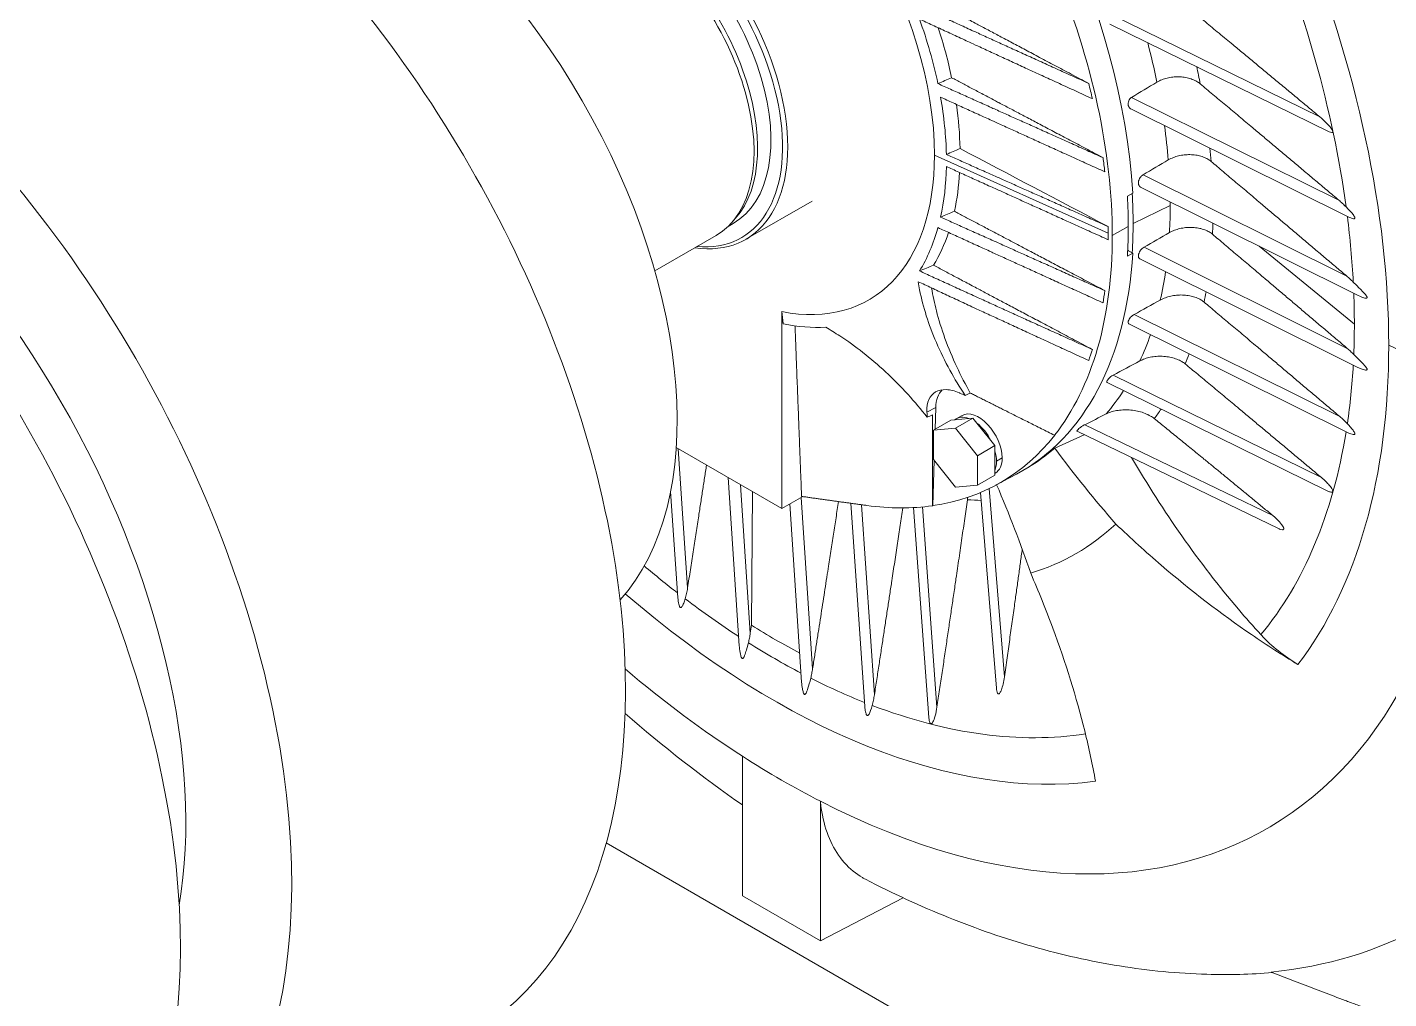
# Model space of a CAD drawing. Header units: millimetres. Extents: x -2122 to 22797, y 3569 to 89276.
# Drawn here: x 7335.1 to 7705.9, y 81688.3 to 81952.8 of the extents above; entities that cross this region are included whole.
import ezdxf

# ---------------------------------------------------------------- set-up
doc = ezdxf.new("R2010")
doc.units = ezdxf.units.MM
doc.header["$LTSCALE"] = 20
doc.layers.add('IA-TRAZ', color=8, linetype='Continuous', lineweight=5)

# ---------------------------------------------------------------- blocks, each defined once
blk = doc.blocks.new('A$C6cb7b9ed')
at = {"color": 0, "linetype": 'Continuous', "lineweight": 0, "extrusion": (2.77556e-16, 0.816497, 0.57735)}
for p, q in [((-782.59, 5961.94), (-839.97, 5990.13)), ((-780.08, 5957.92), (-839.77, 5987.24)), ((-777.45, 5939.3), (-833.89, 5967.28)), ((-774.68, 5934.67), (-834.1, 5964.13)), ((-887.57, 5951.55), (-840.24, 5930.29)), ((-775.25, 5918.59), (-830.75, 5946.22)), ((-835.02, 5940.4), (-833.57, 5941.19)), ((-772.19, 5913.34), (-831.45, 5942.84)), ((-920.89, 5939.05), (-938.92, 5928.64)), ((-833.48, 5932.97), (-823.36, 5937.87)), ((-941.76, 5934.36), (-942.78, 5933.2)), ((-942.37, 5932.97), (-943.79, 5932.15)), ((-839.13, 5929.71), (-834.78, 5932.09)), ((-947.07, 5929.68), (-963.75, 5920.05)), ((-775.14, 5898.94), (-830.5, 5926.5)), ((-799.15, 5926.76), (-773.2, 5905.57)), ((-833.57, 5924.86), (-835.02, 5924.07)), ((-834.95, 5925.39), (-834.71, 5925.52)), ((-834.71, 5925.52), (-833.57, 5924.86)), ((-772.26, 5893.78), (-831.63, 5923.34)), ((-929.15, 5855.32), (-929.15, 5908.94)), ((-777.15, 5880.36), (-833.21, 5908.16)), ((-774.9, 5875.99), (-834.6, 5905.59)), ((-763.84, 5899.79), (-741.96, 5889.57)), ((-780.4, 5860.1), (-840.53, 5889.63)), ((-782.15, 5863.75), (-838.94, 5891.65)), ((-887.23, 5882.83), (-889.62, 5881.59)), ((-887.41, 5876.92), (-887.23, 5882.83)), ((-887.85, 5876.67), (-883.11, 5879.41)), ((-882.01, 5879.5), (-883.11, 5879.41)), ((-878.2, 5879.84), (-882.01, 5879.5)), ((-881.84, 5877.21), (-877.1, 5879.94)), ((-881.62, 5879.77), (-880.07, 5880.66)), ((-877.1, 5879.94), (-878.2, 5879.84)), ((-875.99, 5878.57), (-877.1, 5879.94)), ((-872.19, 5873.84), (-875.99, 5878.57)), ((-795.44, 5853.44), (-846.63, 5878.17)), ((-881.84, 5877.21), (-887.85, 5876.67)), ((-887.85, 5876.67), (-887.85, 5868.66)), ((-875.82, 5869.73), (-881.84, 5877.21)), ((-854.84, 5875.31), (-854.87, 5875.29)), ((-793.86, 5849.9), (-848.72, 5876.4)), ((-957.9, 5871.92), (-929.15, 5855.32)), ((-954.82, 5833.72), (-957.41, 5871.64)), ((-875.82, 5869.73), (-871.09, 5872.46)), ((-871.09, 5872.46), (-872.19, 5873.84)), ((-871.09, 5870.99), (-871.09, 5872.46)), ((-871.09, 5865.92), (-871.09, 5870.99)), ((-888.05, 5856.14), (-887.67, 5868.44)), ((-887.85, 5868.66), (-881.84, 5861.18)), ((-875.82, 5861.72), (-875.82, 5869.73)), ((-870.7, 5868.23), (-869.14, 5869.13)), ((-940.73, 5817.98), (-943.77, 5863.77)), ((-875.82, 5861.72), (-871.09, 5864.45)), ((-871.09, 5864.45), (-871.09, 5865.92)), ((-871.09, 5864.95), (-871.02, 5864.99)), ((-870.91, 5861.67), (-865.19, 5864.73)), ((-957.46, 5831.04), (-959.44, 5859.97)), ((-937.73, 5821.41), (-940.41, 5861.83)), ((-937.18, 5859.96), (-937.39, 5823.59)), ((-881.84, 5861.18), (-875.82, 5861.72)), ((-870.7, 5806.46), (-874.99, 5859.72)), ((-868.54, 5809.5), (-872.67, 5860.78)), ((-923.47, 5858.6), (-929.15, 5855.32)), ((-923.75, 5808.11), (-926.97, 5856.58)), ((-920.76, 5811.73), (-923.86, 5858.37)), ((-906.53, 5801.44), (-910.32, 5856.77)), ((-903.93, 5804.64), (-907.47, 5856.38)), ((-886.89, 5801.31), (-890.85, 5855.79)), ((-888.09, 5856.12), (-888.05, 5856.14)), ((-889.1, 5798.46), (-893.25, 5855.62)), ((-937.73, 5821.41), (-937.39, 5823.59)), ((-939.86, 5787.9), (-939.86, 5749.89)), ((-918.65, 5737.65), (-918.65, 5775.66)), ((-497.42, 5487.47), (-976.95, 5764.32)), ((-939.86, 5749.89), (-918.65, 5737.65)), ((-896.06, 5749.35), (-918.65, 5737.65))]:
    blk.add_line(p, q, dxfattribs=at)
at = {"color": 0, "linetype": 'Continuous', "lineweight": 0, "extrusion": (2.36652e-16, 2.0073e-16, -1)}
blk.add_ellipse((-937.42, 5992.99), major_axis=(-73.6, 127.49), ratio=0.57735, start_param=-0.018517, end_param=2.288212, dxfattribs=at)
at = {"color": 0, "linetype": 'Continuous', "lineweight": 0}
for centre, major_axis, ratio, start_param, end_param in [((-1116.69, 5889.48), (102.5, -177.54), 0.57735, 0, 3.141593), ((-1045.98, 5930.31), (62.46, -108.18), 0.57735, 0.182797, 2.958796), ((-1207.61, 5836.99), (102.5, -177.54), 0.57735, -0.148371, 3.289964), ((-1237.91, 5819.5), (102.5, -177.54), 0.57735, 0, 3.141593), ((-967.12, 5975.84), (26.99, -46.74), 0.57735, -0.38618, 2.356194), ((-966.41, 5976.25), (27.49, -47.61), 0.57735, -0.428706, 2.356194), ((-967.12, 5975.84), (24.75, -42.87), 0.57735, 0, 2.356194), ((-970.75, 5973.74), (24.75, -42.87), 0.57735, 0.190621, 2.354908), ((-972.07, 5972.98), (25, -43.3), 0.57735, 0, 2.302591), ((-1207.61, 5836.99), (-82.12, 142.23), 0.57735, -2.533293, -0.608299), ((-938.83, 5992.17), (-73.58, 127.44), 0.57735, -2.356194, -2.288188), ((-938.83, 5992.17), (-73.58, 127.44), 0.57735, -2.424201, -2.356194), ((-834.71, 5927.97), (1.5, -2.6), 0.57735, -0.888381, -0.785398), ((-4040.07, 8747.11), (5782.55, 132.87), 0.592266, -1.008711, -1.007917), ((-875.54, 5872.83), (-4.53, 7.84), 0.57735, -2.356194, 0), ((721.67, 6873.45), (-1225.34, -1791.94), 0.586302, -0.649937, -0.649103), ((-1377.97, 850.15), (-3427.4, -5012.22), 0.586302, -2.388286, -2.387973), ((-877.1, 5871.93), (-4.53, 7.84), 0.57735, -0.612225, 0.088627), ((-877.1, 5871.93), (-4.52, 7.84), 0.57735, -1.659423, -0.958571), ((-877.1, 5871.93), (-4.53, 7.84), 0.57735, -2.356194, -2.005768), ((-936.01, 5993.8), (73.59, -127.46), 0.57735, 0.002594, 0.109648), ((-877.1, 5871.93), (-4.53, 7.84), 0.57735, -2.706621, -2.356194), ((-875.54, 5872.83), (4.52, -7.84), 0.57735, 0, 0.785398), ((-930.35, 5997.07), (108.84, -188.51), 0.57735, -0.831144, -0.745923)]:
    blk.add_ellipse(centre, major_axis=major_axis, ratio=ratio, start_param=start_param, end_param=end_param, dxfattribs=at)
at = {"color": 0, "linetype": 'Continuous', "lineweight": 0, "extrusion": (7.75554e-17, 3.6527e-16, -1)}
for centre, major_axis, start_param, end_param in [((-948.38, 5986.66), (-43, 74.48), -0.785398, 2.356194), ((-944.85, 5988.7), (45.44, -78.71), -1.219252, -1.054142)]:
    blk.add_ellipse(centre, major_axis=major_axis, ratio=0.57735, start_param=start_param, end_param=end_param, dxfattribs=at)
at = {"color": 0, "linetype": 'Continuous', "lineweight": 0, "extrusion": (2.16333e-16, 1.249e-16, -1)}
blk.add_ellipse((-931.02, 5996.68), major_axis=(111.59, -193.28), ratio=0.57735, start_param=-1.355473, end_param=-0.953992, dxfattribs=at)
at = {"color": 0, "linetype": 'Continuous', "lineweight": 0, "extrusion": (1.12748e-16, 1.93293e-16, -1)}
for centre, major_axis, start_param, end_param in [((-931.34, 5996.5), (118.44, -205.14), -1.335926, -0.785398), ((-948.02, 5986.87), (45.05, -78.02), -1.270221, -1.055208), ((-943.04, 5989.74), (73.5, -127.31), -0.227906, 0.227906), ((-931.02, 5996.68), (111.59, -193.28), -0.616674, -0.209413)]:
    blk.add_ellipse(centre, major_axis=major_axis, ratio=0.57735, start_param=start_param, end_param=end_param, dxfattribs=at)
at = {"color": 0, "linetype": 'Continuous', "lineweight": 0, "extrusion": (-5.92297e-17, 1.581e-16, -1)}
for centre, major_axis, start_param, end_param in [((-943.08, 5989.72), (73.5, -127.31), -1.342875, -0.785398), ((-931.34, 5996.5), (118.44, -205.14), 0.234871, 1.029219)]:
    blk.add_ellipse(centre, major_axis=major_axis, ratio=0.57735, start_param=start_param, end_param=end_param, dxfattribs=at)
at = {"color": 0, "linetype": 'Continuous', "lineweight": 0, "extrusion": (1.81141e-16, 2.96878e-16, -1)}
for centre, major_axis, start_param, end_param in [((-928.12, 5998.36), (74.08, -128.3), -1.129266, -1.048575), ((-943.12, 5989.69), (72.75, -126.01), -0.800482, -0.785398)]:
    blk.add_ellipse(centre, major_axis=major_axis, ratio=0.57735, start_param=start_param, end_param=end_param, dxfattribs=at)
at = {"color": 0, "linetype": 'Continuous', "lineweight": 0, "extrusion": (2.5697e-16, 2.76559e-16, -1)}
for centre, major_axis, start_param, end_param in [((-923.04, 6001.29), (78.74, -136.38), -1.069673, -1.036362), ((-931.02, 5996.68), (-111.59, 193.28), -2.401229, -2.310375)]:
    blk.add_ellipse(centre, major_axis=major_axis, ratio=0.57735, start_param=start_param, end_param=end_param, dxfattribs=at)
at = {"color": 0, "linetype": 'Continuous', "lineweight": 0, "extrusion": (3.31999e-17, 2.75563e-16, -1)}
for centre, major_axis, start_param, end_param in [((-943.12, 5989.69), (72.75, -126.01), -1.108478, -1.076828), ((-937.42, 5992.99), (73.5, -127.31), -0.852169, -0.785398), ((-937.42, 5992.99), (73.6, -127.49), -0.717415, 0.018517)]:
    blk.add_ellipse(centre, major_axis=major_axis, ratio=0.57735, start_param=start_param, end_param=end_param, dxfattribs=at)
at = {"color": 0, "linetype": 'Continuous', "lineweight": 0, "extrusion": (1.33067e-16, 2.69122e-16, -1)}
for start_param, end_param in [(-1.009111, -0.807749), (-0.763048, -0.561685)]:
    blk.add_ellipse((-948.02, 5986.87), major_axis=(45.05, -78.02), ratio=0.57735, start_param=start_param, end_param=end_param, dxfattribs=at)
at = {"color": 0, "linetype": 'Continuous', "lineweight": 0, "extrusion": (3.36518e-16, 1.94289e-16, -1)}
blk.add_ellipse((-944.85, 5988.7), major_axis=(45.44, -78.71), ratio=0.57735, start_param=-0.96395, end_param=-0.808848, dxfattribs=at)
at = {"color": 0, "linetype": 'Continuous', "lineweight": 0, "extrusion": (3.29081e-16, 3.18193e-16, -1)}
blk.add_ellipse((-928.12, 5998.36), major_axis=(74.08, -128.3), ratio=0.57735, start_param=-0.958246, end_param=-0.88529, dxfattribs=at)
at = {"color": 0, "linetype": 'Continuous', "lineweight": 0, "extrusion": (5.72369e-17, 2.89441e-16, -1)}
blk.add_ellipse((-923.04, 6001.29), major_axis=(78.74, -136.38), ratio=0.57735, start_param=-0.90973, end_param=-0.882985, dxfattribs=at)
at = {"color": 0, "linetype": 'Continuous', "lineweight": 0, "extrusion": (3.01326e-16, 3.66267e-16, -1)}
blk.add_ellipse((-948.38, 5986.66), major_axis=(43, -74.48), ratio=0.57735, start_param=-0.785398, end_param=0.463594, dxfattribs=at)
at = {"color": 0, "linetype": 'Continuous', "lineweight": 0, "extrusion": (1.92296e-16, 1.11022e-16, -1)}
blk.add_ellipse((-943.12, 5989.69), major_axis=(72.75, -126.01), ratio=0.57735, start_param=-0.95246, end_param=-0.921941, dxfattribs=at)
at = {"color": 0, "linetype": 'Continuous', "lineweight": 0, "extrusion": (2.12615e-16, 1.86852e-16, -1)}
blk.add_ellipse((-944.85, 5988.7), major_axis=(45.44, -78.71), ratio=0.57735, start_param=-0.719881, end_param=-0.564992, dxfattribs=at)
at = {"color": 0, "linetype": 'Continuous', "lineweight": 0, "extrusion": (1.60822e-16, 2.21048e-16, -1)}
for centre, major_axis, end_param in [((-928.12, 5998.36), (74.08, -128.3), -0.723067), ((-943.08, 5989.72), (73.5, -127.31), -0.227921)]:
    blk.add_ellipse(centre, major_axis=major_axis, ratio=0.57735, start_param=-0.785398, end_param=end_param, dxfattribs=at)
at = {"color": 0, "linetype": 'Continuous', "lineweight": 0, "extrusion": (8.49925e-17, 2.41367e-16, -1)}
for centre, major_axis, start_param, end_param in [((-928.12, 5998.36), (74.08, -128.3), -0.793198, -0.785398), ((-931.02, 5996.68), (111.59, -193.28), -0.940852, -0.8472)]:
    blk.add_ellipse(centre, major_axis=major_axis, ratio=0.57735, start_param=start_param, end_param=end_param, dxfattribs=at)
at = {"color": 0, "linetype": 'Continuous', "lineweight": 0, "extrusion": (1.57104e-16, 2.83e-16, -1)}
for centre, major_axis, start_param, end_param in [((-948.02, 5986.87), (45.05, -78.02), -0.515588, -0.300576), ((-937.42, 5992.99), (73.5, -127.31), -0.785398, -0.717318), ((-943.08, 5989.72), (73.5, -127.31), 0.227921, 0.420296)]:
    blk.add_ellipse(centre, major_axis=major_axis, ratio=0.57735, start_param=start_param, end_param=end_param, dxfattribs=at)
at = {"color": 0, "linetype": 'Continuous', "lineweight": 0, "extrusion": (4.80741e-17, 2.77556e-17, -1)}
blk.add_ellipse((-944.85, 5988.7), major_axis=(45.44, -78.71), ratio=0.57735, start_param=-0.471366, end_param=-0.306616, dxfattribs=at)
at = {"color": 0, "linetype": 'Continuous', "lineweight": 0, "extrusion": (7.38369e-17, 4.27222e-16, -1)}
blk.add_ellipse((-943.12, 5989.69), major_axis=(72.75, -126.01), ratio=0.57735, start_param=-0.785398, end_param=-0.770314, dxfattribs=at)
at = {"color": 0, "linetype": 'Continuous', "lineweight": 0, "extrusion": (-1.07304e-16, 1.30344e-16, -1)}
for centre, major_axis, start_param, end_param in [((-923.04, 6001.29), (78.74, -136.38), -0.754273, -0.730376), ((-943.12, 5989.69), (72.75, -126.01), -0.648855, -0.618336)]:
    blk.add_ellipse(centre, major_axis=major_axis, ratio=0.57735, start_param=start_param, end_param=end_param, dxfattribs=at)
at = {"color": 0, "linetype": 'Continuous', "lineweight": 0, "extrusion": (4.0637e-17, 1.51659e-16, -1)}
for centre, major_axis, start_param, end_param in [((-928.12, 5998.36), (74.08, -128.3), -0.629743, -0.557532), ((-931.02, 5996.68), (-111.59, 193.28), -2.187287, -2.128602)]:
    blk.add_ellipse(centre, major_axis=major_axis, ratio=0.57735, start_param=start_param, end_param=end_param, dxfattribs=at)
at = {"color": 0, "linetype": 'Continuous', "lineweight": 0, "extrusion": (2.32933e-16, 2.62682e-16, -1)}
blk.add_ellipse((-923.04, 6001.29), major_axis=(78.74, -136.38), ratio=0.57735, start_param=-0.599656, end_param=-0.574908, dxfattribs=at)
at = {"color": 0, "linetype": 'Continuous', "lineweight": 0, "extrusion": (6.09555e-17, 2.27489e-16, -1)}
for major_axis, start_param, end_param in [((111.59, -193.28), -0.830764, -0.785398), ((-111.59, 193.28), -2.511495, -2.417996)]:
    blk.add_ellipse((-931.02, 5996.68), major_axis=major_axis, ratio=0.57735, start_param=start_param, end_param=end_param, dxfattribs=at)
at = {"color": 0, "linetype": 'Continuous', "lineweight": 0, "extrusion": (6.4674e-17, 1.65537e-16, -1)}
for centre, major_axis, start_param, end_param in [((-948.02, 5986.87), (45.05, -78.02), 0.28019, 0.478692), ((-929.25, 5997.7), (132.44, -229.39), -0.785398, 0.728737)]:
    blk.add_ellipse(centre, major_axis=major_axis, ratio=0.57735, start_param=start_param, end_param=end_param, dxfattribs=at)
at = {"color": 0, "linetype": 'Continuous', "lineweight": 0, "extrusion": (8.87111e-17, 1.79415e-16, -1)}
blk.add_ellipse((-931.02, 5996.68), major_axis=(111.59, -193.28), ratio=0.57735, start_param=-0.785398, end_param=-0.739578, dxfattribs=at)
at = {"color": 0, "linetype": 'Continuous', "lineweight": 0, "extrusion": (2.05178e-16, 3.10756e-16, -1)}
for centre, major_axis, start_param, end_param in [((-928.12, 5998.36), (74.08, -128.3), -0.463274, -0.38523), ((-928.12, 5998.36), (74.08, -128.3), -0.287545, -0.199688), ((-923.04, 6001.29), (78.74, -136.38), 0.33756, 0.374801)]:
    blk.add_ellipse(centre, major_axis=major_axis, ratio=0.57735, start_param=start_param, end_param=end_param, dxfattribs=at)
at = {"color": 0, "linetype": 'Continuous', "lineweight": 0, "extrusion": (3.25363e-16, 3.80145e-16, -1)}
blk.add_ellipse((-943.12, 5989.69), major_axis=(72.75, -126.01), ratio=0.57735, start_param=-0.493968, end_param=-0.462318, dxfattribs=at)
at = {"color": 0, "linetype": 'Continuous', "lineweight": 0, "extrusion": (1.05311e-16, 3.17196e-16, -1)}
blk.add_ellipse((-923.04, 6001.29), major_axis=(78.74, -136.38), ratio=0.57735, start_param=-0.4419, end_param=-0.41394, dxfattribs=at)
at = {"color": 0, "linetype": 'Continuous', "lineweight": 0, "extrusion": (8.1274e-17, 3.03319e-16, -1)}
blk.add_ellipse((-931.34, 5996.5), major_axis=(118.44, -205.14), ratio=0.57735, start_param=-0.785398, end_param=-0.234871, dxfattribs=at)
at = {"color": 0, "linetype": 'Continuous', "lineweight": 0, "extrusion": (2.36336e-17, 5.73874e-17, -1)}
blk.add_ellipse((-5794.17, 9738.33), major_axis=(-8114.45, -593.32), ratio=0.629512, start_param=-2.182023, end_param=-2.180887, dxfattribs=at)
at = {"color": 0, "linetype": 'Continuous', "lineweight": 0, "extrusion": (1.0903e-16, 2.55245e-16, -1)}
blk.add_ellipse((-931.02, 5996.68), major_axis=(111.59, -193.28), ratio=0.57735, start_param=-0.723112, end_param=-0.629855, dxfattribs=at)
at = {"color": 0, "linetype": 'Continuous', "lineweight": 0, "extrusion": (6.83926e-17, 1.03585e-16, -1)}
blk.add_ellipse((-878.04, 5877.16), major_axis=(-6.5, 11.26), ratio=0.57735, start_param=-0.750492, end_param=-0.161986, dxfattribs=at)
at = {"color": 0, "linetype": 'Continuous', "lineweight": 0, "extrusion": (1.70731e-16, 1.08552e-16, -1)}
blk.add_ellipse((507.58, 6749.84), major_axis=(-2170.61, 31.55), ratio=0.52587, start_param=-0.885381, end_param=-0.884548, dxfattribs=at)
at = {"color": 0, "linetype": 'Continuous', "lineweight": 0, "extrusion": (-2.24886e-17, -5.51901e-17, -1)}
blk.add_ellipse((3076.85, 3422.14), major_axis=(6071.38, -88.26), ratio=0.52587, start_param=-2.288104, end_param=-2.287791, dxfattribs=at)
at = {"color": 0, "linetype": 'Continuous', "lineweight": 0, "extrusion": (3.64274e-16, 1.46215e-16, -1)}
blk.add_ellipse((-923.04, 6001.29), major_axis=(78.74, -136.38), ratio=0.57735, start_param=-0.275537, end_param=-0.242488, dxfattribs=at)
at = {"color": 0, "linetype": 'Continuous', "lineweight": 0, "extrusion": (-6.33923e-17, 1.06719e-16, -1)}
blk.add_ellipse((-3720.89, 8265.13), major_axis=(-4900.82, -355.23), ratio=0.629927, start_param=-2.15259, end_param=-2.151128, dxfattribs=at)
at = {"color": 0, "linetype": 'Continuous', "lineweight": 0, "extrusion": (-1.40324e-16, 2.41074e-16, -1)}
blk.add_ellipse((-950.19, 5932.06), major_axis=(-1371.35, -624.73), ratio=0.062707, start_param=-1.617698, end_param=-1.611816, dxfattribs=at)
at = {"color": 0, "linetype": 'Continuous', "lineweight": 0, "extrusion": (-4.26297e-17, 2.95881e-16, -1)}
blk.add_ellipse((-776.36, 5962.08), major_axis=(-99.87, 172.98), ratio=0.57735, start_param=-1.903199, end_param=-1.767277, dxfattribs=at)
at = {"color": 0, "linetype": 'Continuous', "lineweight": 0, "extrusion": (-2.0717e-16, 1.36785e-16, -1)}
blk.add_ellipse((-988.36, 5839.68), major_axis=(99.87, -172.98), ratio=0.57735, start_param=-1.370766, end_param=-1.238393, dxfattribs=at)
at = {"color": 0, "linetype": 'Continuous', "lineweight": 0, "extrusion": (1.36785e-16, 2.0717e-16, -1)}
for centre, major_axis, start_param, end_param in [((-936.01, 5993.8), (87.01, -150.71), -0.133683, 0.133683), ((-906.67, 6010.74), (154.6, -267.77), 0.014662, 0.253808)]:
    blk.add_ellipse(centre, major_axis=major_axis, ratio=0.57735, start_param=start_param, end_param=end_param, dxfattribs=at)
at = {"color": 0, "linetype": 'Continuous', "lineweight": 0, "extrusion": (1.25629e-16, 3.93026e-16, -1)}
blk.add_ellipse((-931.02, 5996.68), major_axis=(-111.59, 193.28), ratio=0.57735, start_param=-2.293563, end_param=-2.200651, dxfattribs=at)
at = {"color": 0, "linetype": 'Continuous', "lineweight": 0, "extrusion": (-7.58296e-17, 2.03185e-17, -1)}
blk.add_ellipse((-929.25, 5997.7), major_axis=(-132.44, 229.39), ratio=0.57735, start_param=-2.299533, end_param=-2.126903, dxfattribs=at)
at = {"color": 0, "linetype": 'Continuous', "lineweight": 0, "extrusion": (-1.48742e-17, 2.47807e-16, -1)}
blk.add_ellipse((-931.02, 5996.68), major_axis=(111.59, -193.28), ratio=0.57735, start_param=0.219952, end_param=0.616804, dxfattribs=at)
at = {"color": 0, "linetype": 'Continuous', "lineweight": 0, "extrusion": (1.20185e-16, 6.93889e-17, -1)}
blk.add_ellipse((-929.25, 5997.7), major_axis=(-132.44, 229.39), ratio=0.57735, start_param=-2.412856, end_param=-2.299533, dxfattribs=at)
at = {"color": 0, "linetype": 'Continuous', "lineweight": 0}
for points, weights in [([(-888.84, 5994.06), (-872.15, 5985.16), (-845.56, 5971.08)], [1.55604737091, 1.36169026212, 1.11827913426]), ([(-820.94, 5993.67), (-804.75, 5980.4), (-782.59, 5961.94)], [1.00606437703, 1.02700911858, 1.01763858532]), ([(-845.56, 5971.08), (-874.19, 5984.01), (-892, 5992.24)], [1.0097875089, 1.05148570206, 1.02703000675]), ([(-891.66, 5988.61), (-873.74, 5980.26), (-844.58, 5966.93)], [1.02398670599, 1.05088089907, 1.00948827975]), ([(-841.67, 5950.87), (-869.46, 5963.3), (-886.62, 5971.02)], [1.00866391237, 1.04530876691, 1.02057939411]), ([(-841.67, 5950.87), (-867.05, 5964.26), (-882.89, 5972.63)], [1.13361338927, 1.41712505982, 1.67258353042]), ([(-815.17, 5970.95), (-799.39, 5957.75), (-777.45, 5939.3)], [1.005508497, 1.02547305079, 1.01587415418]), ([(-885.9, 5967.32), (-868.82, 5959.55), (-841.2, 5947.02)], [1.02015476917, 1.04456733464, 1.00854929074]), ([(-840.25, 5932.09), (-867.48, 5944.23), (-884.33, 5951.74)], [1.00831758383, 1.04305197647, 1.01927741037]), ([(-884.33, 5948.45), (-867.48, 5940.82), (-840.25, 5928.51)], [1.01927740831, 1.04305197205, 1.00831758305]), ([(-812.21, 5949.83), (-796.79, 5936.81), (-775.25, 5918.59)], [1.00521558593, 1.02438309489, 1.0148957811]), ([(-841.2, 5914.67), (-868.82, 5927.02), (-885.9, 5934.68)], [1.00854929074, 1.04456733463, 1.02015476916]), ([(-841.2, 5914.67), (-866.4, 5927.96), (-882.14, 5936.27)], [1.13684153643, 1.42876644382, 1.69683790026]), ([(-886.62, 5931.81), (-869.46, 5923.98), (-841.67, 5911.36)], [1.02057939411, 1.04530876691, 1.00866391237]), ([(-775.14, 5898.94), (-796.54, 5917.06), (-811.85, 5930.03)], [1.01479547836, 1.02420569422, 1.00517440525]), ([(-844.58, 5898.66), (-873.74, 5911.81), (-891.66, 5920.04)], [1.00948827975, 1.05088089907, 1.02398670599]), ([(-887.81, 5921.58), (-871.22, 5912.75), (-844.58, 5898.66)], [1.58135501999, 1.37430579595, 1.12076877762]), ([(-892, 5917.09), (-874.19, 5908.76), (-845.56, 5895.65)], [1.02703000675, 1.05148570206, 1.0097875089]), ([(-777.15, 5880.36), (-798.69, 5898.55), (-814.14, 5911.55)], [1.01557219492, 1.02494393883, 1.00538224987]), ([(-929.15, 5908.94), (-928.97, 5907.33), (-928.79, 5905.64)], [1.02450378908, 1.02976305112, 1.0344319378]), ([(-925.55, 5905.06), (-924.88, 5887.26), (-923.77, 5858.65)], [1.62769758105, 1.38256240302, 1.10688135515]), ([(-782.15, 5863.75), (-803.65, 5881.76), (-819.28, 5894.71)], [1.0171122825, 1.02612438332, 1.00589557745]), ([(-854.87, 5875.29), (-867.42, 5881.56), (-877.81, 5886.79)], [1.09279132324, 1.1653041114, 1.22573041279]), ([(-888.13, 5880.83), (-888.13, 5869.6), (-888.09, 5856.12)], [1.22566789454, 1.16524467518, 1.09273558554]), ([(-795.44, 5853.44), (-813.64, 5868.47), (-827.7, 5879.82)], [1.01687454119, 1.02297596276, 1.0061289069]), ([(-954.82, 5833.72), (-951.99, 5852.02), (-949.66, 5867.17)], [1.01557219491, 1.02087538503, 1.01691382883]), ([(-905.96, 5856.18), (-914.83, 5857.38), (-923.77, 5858.65)], [1.07262859097, 1.07261764925, 1.0636421223]), ([(-913.71, 5857.24), (-916.76, 5837.5), (-920.76, 5811.73)], [1.01180338546, 1.02246191901, 1.01489578106]), ([(-878.59, 5857.74), (-881.98, 5834.08), (-886.89, 5801.31)], [1.0060794565, 1.02701942803, 1.01764376316]), ([(-896.18, 5855.53), (-899.45, 5833.85), (-903.93, 5804.64)], [1.0094930316, 1.02444620816, 1.01587946793]), ([(-863.67, 5844.28), (-865.81, 5828.53), (-868.54, 5809.5)], [1.01538320517, 1.02225616673, 1.01779204941]), ([(-744.97, 5710.18), (-772.19, 5719.9), (-795.84, 5729.14)], [1.02498660572, 1.0187382128, 1.00351977488])]:
    blk.add_rational_spline(points, weights, degree=2, dxfattribs=at)
for points in [[(-882.89, 5972.63), (-884.13, 5972.1), (-885.38, 5971.56), (-886.62, 5971.02)], [(-833.89, 5967.28), (-831.58, 5968.66), (-829.27, 5970.04), (-826.97, 5971.42)], [(-880.6, 5953.35), (-881.84, 5952.81), (-883.09, 5952.28), (-884.33, 5951.74)], [(-840.25, 5932.09), (-853.7, 5939.18), (-867.15, 5946.26), (-880.6, 5953.35)], [(-830.75, 5946.22), (-828.46, 5947.56), (-826.17, 5948.9), (-823.88, 5950.24)], [(-882.14, 5936.27), (-883.39, 5935.74), (-884.65, 5935.21), (-885.9, 5934.68)], [(-823.56, 5930.46), (-825.87, 5929.14), (-828.19, 5927.82), (-830.5, 5926.5)], [(-826.07, 5912.11), (-828.45, 5910.79), (-830.83, 5909.48), (-833.21, 5908.16)], [(-878.52, 5858.38), (-878.54, 5858.17), (-878.56, 5857.96), (-878.59, 5857.74)], [(-939.86, 5774.64), (-950.8, 5782.2), (-961.48, 5790.54), (-971.84, 5799.56)]]:
    blk.add_open_spline(points, degree=3, dxfattribs=at)
for points, knots in [([(-826.97, 5971.42), (-826.76, 5971.55), (-826.53, 5971.67), (-825.86, 5972), (-825.39, 5972.18), (-824.49, 5972.47), (-823.97, 5972.6), (-822.92, 5972.78), (-822.39, 5972.83), (-821.4, 5972.88), (-820.85, 5972.87), (-819.78, 5972.79), (-819.25, 5972.71), (-818.31, 5972.5), (-817.81, 5972.36), (-816.88, 5972), (-816.45, 5971.79), (-815.77, 5971.4), (-815.46, 5971.18), (-815.17, 5970.95)], [2.481211, 2.481211, 2.481211, 2.481211, 2.560562, 2.560562, 2.707539, 2.707539, 2.855161, 2.855161, 3.002783, 3.002783, 3.153365, 3.153365, 3.303947, 3.303947, 3.45862, 3.45862, 3.613293, 3.613293, 3.7468, 3.7468, 3.7468, 3.7468]), ([(-834.1, 5964.13), (-834.11, 5964.14), (-834.13, 5964.14), (-834.29, 5964.23), (-834.43, 5964.35), (-834.64, 5964.66), (-834.73, 5964.85), (-834.82, 5965.27), (-834.84, 5965.49), (-834.79, 5965.94), (-834.74, 5966.15), (-834.58, 5966.53), (-834.48, 5966.71), (-834.28, 5966.95), (-834.2, 5967.04), (-834.04, 5967.18), (-833.97, 5967.23), (-833.89, 5967.28)], [0.1192399, 0.1192399, 0.1192399, 0.1192399, 0.1239187, 0.1239187, 0.1942486, 0.1942486, 0.2658235, 0.2658235, 0.3367718, 0.3367718, 0.4019591, 0.4019591, 0.462686, 0.462686, 0.4996676, 0.4996676, 0.5316829, 0.5316829, 0.5316829, 0.5316829]), ([(-782.59, 5961.94), (-782.03, 5961.48), (-781.44, 5960.95), (-780.39, 5959.88), (-779.96, 5959.41), (-779.52, 5958.83), (-779.38, 5958.63), (-779.23, 5958.35), (-779.18, 5958.26), (-779.12, 5958.11), (-779.1, 5958.05), (-779.08, 5957.95), (-779.07, 5957.9), (-779.08, 5957.83), (-779.09, 5957.8), (-779.12, 5957.74), (-779.14, 5957.72), (-779.23, 5957.67), (-779.31, 5957.67), (-779.59, 5957.7), (-779.86, 5957.81), (-780.06, 5957.91), (-780.07, 5957.91), (-780.08, 5957.92)], [-1.2042893, -1.2042893, -1.2042893, -1.2042893, -0.9920471, -0.9920471, -0.8001138, -0.8001138, -0.7228067, -0.7228067, -0.6893361, -0.6893361, -0.667435, -0.667435, -0.6504786, -0.6504786, -0.6331614, -0.6331614, -0.6081065, -0.6081065, -0.5581762, -0.5581762, -0.4164356, -0.4164356, -0.4087245, -0.4087245, -0.4087245, -0.4087245]), ([(-823.88, 5950.24), (-823.66, 5950.36), (-823.43, 5950.49), (-822.75, 5950.82), (-822.27, 5951), (-821.36, 5951.28), (-820.85, 5951.41), (-819.79, 5951.59), (-819.26, 5951.65), (-818.27, 5951.7), (-817.73, 5951.69), (-816.68, 5951.61), (-816.16, 5951.53), (-815.25, 5951.33), (-814.77, 5951.2), (-813.87, 5950.86), (-813.45, 5950.66), (-812.79, 5950.27), (-812.49, 5950.06), (-812.21, 5949.83)], [2.447548, 2.447548, 2.447548, 2.447548, 2.528401, 2.528401, 2.676914, 2.676914, 2.824842, 2.824842, 2.972771, 2.972771, 3.120874, 3.120874, 3.268978, 3.268978, 3.417915, 3.417915, 3.566853, 3.566853, 3.696505, 3.696505, 3.696505, 3.696505]), ([(-831.45, 5942.84), (-831.47, 5942.85), (-831.49, 5942.87), (-831.66, 5942.97), (-831.78, 5943.1), (-831.95, 5943.42), (-832.01, 5943.61), (-832.04, 5944.05), (-832.02, 5944.28), (-831.91, 5944.75), (-831.82, 5944.97), (-831.59, 5945.4), (-831.46, 5945.59), (-831.13, 5945.95), (-830.94, 5946.1), (-830.75, 5946.22)], [0.1345396, 0.1345396, 0.1345396, 0.1345396, 0.1466204, 0.1466204, 0.2220951, 0.2220951, 0.2993313, 0.2993313, 0.3763462, 0.3763462, 0.4499449, 0.4499449, 0.5209651, 0.5209651, 0.598949, 0.598949, 0.598949, 0.598949]), ([(-777.45, 5939.3), (-777.12, 5939.02), (-776.78, 5938.72), (-776.11, 5938.1), (-775.77, 5937.78), (-775.44, 5937.44)], [-0.3446529, -0.3446529, -0.3446529, -0.3446529, -0.1721189, -0.1721189, -0.000001, -0.000001, -0.000001, -0.000001]), ([(-775.44, 5937.44), (-774.7, 5936.67), (-774, 5935.93), (-773.44, 5935.21), (-773.32, 5935.05), (-773.19, 5934.82), (-773.15, 5934.75), (-773.1, 5934.63), (-773.08, 5934.58), (-773.07, 5934.49), (-773.07, 5934.46), (-773.08, 5934.4), (-773.09, 5934.37), (-773.12, 5934.32), (-773.15, 5934.3), (-773.24, 5934.25), (-773.33, 5934.25), (-773.61, 5934.26), (-773.88, 5934.33), (-774.36, 5934.52), (-774.52, 5934.59), (-774.68, 5934.67)], [0.000001, 0.000001, 0.000001, 0.000001, 0.385459, 0.385459, 0.489763, 0.489763, 0.535178, 0.535178, 0.564876, 0.564876, 0.588345, 0.588345, 0.61296, 0.61296, 0.650594, 0.650594, 0.731892, 0.731892, 0.941601, 0.941601, 1.048909, 1.048909, 1.048909, 1.048909]), ([(-811.85, 5930.03), (-812.12, 5930.26), (-812.43, 5930.47), (-813.08, 5930.85), (-813.5, 5931.05), (-814.39, 5931.38), (-814.87, 5931.52), (-815.78, 5931.72), (-816.3, 5931.8), (-817.36, 5931.88), (-817.9, 5931.89), (-818.89, 5931.84), (-819.43, 5931.79), (-820.49, 5931.61), (-821.01, 5931.48), (-821.93, 5931.21), (-822.41, 5931.03), (-823.11, 5930.7), (-823.34, 5930.58), (-823.56, 5930.46)], [1.057206, 1.057206, 1.057206, 1.057206, 1.186166, 1.186166, 1.33434, 1.33434, 1.482514, 1.482514, 1.63125, 1.63125, 1.779985, 1.779985, 1.928982, 1.928982, 2.077978, 2.077978, 2.226813, 2.226813, 2.307949, 2.307949, 2.307949, 2.307949]), ([(-830.5, 5926.5), (-830.68, 5926.39), (-830.87, 5926.25), (-831.22, 5925.93), (-831.38, 5925.74), (-831.66, 5925.33), (-831.78, 5925.12), (-831.95, 5924.68), (-832.01, 5924.46), (-832.04, 5924.05), (-832.02, 5923.87), (-831.91, 5923.58), (-831.82, 5923.46), (-831.68, 5923.37), (-831.66, 5923.35), (-831.63, 5923.34)], [0, 0, 0, 0, 0.073254, 0.073254, 0.1466204, 0.1466204, 0.2220951, 0.2220951, 0.2993313, 0.2993313, 0.3763462, 0.3763462, 0.4499449, 0.4499449, 0.4654426, 0.4654426, 0.4654426, 0.4654426]), ([(-879.25, 5886.15), (-880.71, 5888.37), (-882.1, 5890.66), (-884.74, 5895.49), (-885.98, 5898.03), (-888.14, 5903.02), (-889.05, 5905.47), (-890.52, 5910.11), (-891.15, 5912.49), (-891.76, 5915.62), (-891.89, 5916.36), (-892, 5917.09)], [0.881389, 0.881389, 0.881389, 0.881389, 1.63643, 1.63643, 2.454645, 2.454645, 3.27286, 3.27286, 4.082567, 4.082567, 4.333092, 4.333092, 4.333092, 4.333092]), ([(-877.81, 5886.79), (-879.12, 5889.09), (-880.36, 5891.48), (-882.7, 5896.47), (-883.79, 5899.1), (-885.65, 5904.24), (-886.42, 5906.76), (-887.57, 5911.2), (-888.02, 5913.3), (-888.37, 5915.4)], [0.872413, 0.872413, 0.872413, 0.872413, 1.62339, 1.62339, 2.435085, 2.435085, 3.24678, 3.24678, 3.940056, 3.940056, 3.940056, 3.940056]), ([(-775.25, 5918.59), (-774.96, 5918.34), (-774.67, 5918.09), (-774.09, 5917.56), (-773.79, 5917.28), (-773.5, 5917)], [-0.3020572, -0.3020572, -0.3020572, -0.3020572, -0.1509579, -0.1509579, -0.000001, -0.000001, -0.000001, -0.000001]), ([(-773.5, 5917), (-772.74, 5916.24), (-772, 5915.51), (-770.91, 5914.4), (-770.48, 5913.95), (-770.06, 5913.45), (-769.95, 5913.31), (-769.84, 5913.12), (-769.8, 5913.05), (-769.76, 5912.96), (-769.75, 5912.92), (-769.74, 5912.85), (-769.73, 5912.82), (-769.74, 5912.77), (-769.75, 5912.75), (-769.77, 5912.7), (-769.8, 5912.68), (-769.87, 5912.64), (-769.93, 5912.63), (-770.19, 5912.62), (-770.46, 5912.67), (-771.07, 5912.84), (-771.6, 5913.04), (-772.19, 5913.34)], [0.000001, 0.000001, 0.000001, 0.000001, 0.399824, 0.399824, 0.710501, 0.710501, 0.823837, 0.823837, 0.872543, 0.872543, 0.900967, 0.900967, 0.925929, 0.925929, 0.951281, 0.951281, 0.988697, 0.988697, 1.063864, 1.063864, 1.275185, 1.275185, 1.691043, 1.691043, 1.691043, 1.691043]), ([(-814.14, 5911.55), (-814.42, 5911.79), (-814.73, 5912), (-815.4, 5912.39), (-815.82, 5912.6), (-816.74, 5912.95), (-817.23, 5913.09), (-818.17, 5913.29), (-818.7, 5913.38), (-819.78, 5913.47), (-820.34, 5913.49), (-821.35, 5913.45), (-821.9, 5913.4), (-822.98, 5913.23), (-823.5, 5913.11), (-824.43, 5912.84), (-824.91, 5912.66), (-825.61, 5912.35), (-825.85, 5912.23), (-826.07, 5912.11)], [1.061406, 1.061406, 1.061406, 1.061406, 1.192799, 1.192799, 1.345119, 1.345119, 1.49744, 1.49744, 1.650047, 1.650047, 1.802655, 1.802655, 1.953608, 1.953608, 2.10456, 2.10456, 2.252518, 2.252518, 2.332722, 2.332722, 2.332722, 2.332722]), ([(-833.21, 5908.16), (-833.36, 5908.08), (-833.51, 5907.98), (-833.83, 5907.72), (-833.99, 5907.57), (-834.29, 5907.23), (-834.43, 5907.04), (-834.64, 5906.68), (-834.73, 5906.49), (-834.82, 5906.16), (-834.84, 5906.01), (-834.79, 5905.77), (-834.74, 5905.68), (-834.64, 5905.61), (-834.62, 5905.6), (-834.6, 5905.59)], [0, 0, 0, 0, 0.0570316, 0.0570316, 0.1239187, 0.1239187, 0.1942486, 0.1942486, 0.2658235, 0.2658235, 0.3367718, 0.3367718, 0.4019591, 0.4019591, 0.415515, 0.415515, 0.415515, 0.415515]), ([(-917.19, 5904.7), (-915.9, 5903.95), (-914.62, 5903.16), (-911.19, 5900.92), (-909.07, 5899.4), (-905.04, 5896.23), (-902.96, 5894.46), (-898.81, 5890.62), (-896.76, 5888.55), (-892.95, 5884.39), (-891.19, 5882.32), (-889.54, 5880.21)], [8.463952, 8.463952, 8.463952, 8.463952, 8.940806, 8.940806, 9.750513, 9.750513, 10.568728, 10.568728, 11.386943, 11.386943, 12.141984, 12.141984, 12.141984, 12.141984]), ([(-819.28, 5894.71), (-819.57, 5894.96), (-819.9, 5895.18), (-820.6, 5895.59), (-821.06, 5895.81), (-822.03, 5896.19), (-822.56, 5896.35), (-823.54, 5896.57), (-824.1, 5896.67), (-825.23, 5896.78), (-825.81, 5896.81), (-826.86, 5896.78), (-827.42, 5896.74), (-828.53, 5896.59), (-829.07, 5896.47), (-830.01, 5896.22), (-830.49, 5896.05), (-831.19, 5895.75), (-831.42, 5895.64), (-831.64, 5895.53)], [1.078208, 1.078208, 1.078208, 1.078208, 1.215798, 1.215798, 1.378313, 1.378313, 1.540827, 1.540827, 1.701431, 1.701431, 1.862035, 1.862035, 2.016155, 2.016155, 2.170275, 2.170275, 2.316008, 2.316008, 2.393905, 2.393905, 2.393905, 2.393905]), ([(-773.37, 5897.32), (-773.66, 5897.61), (-773.96, 5897.89), (-774.54, 5898.43), (-774.84, 5898.69), (-775.14, 5898.94)], [-0.3064472, -0.3064472, -0.3064472, -0.3064472, -0.1533089, -0.1533089, 0, 0, 0, 0]), ([(-772.26, 5893.78), (-771.95, 5893.62), (-771.66, 5893.49), (-770.91, 5893.2), (-770.48, 5893.07), (-770.06, 5893.03), (-769.95, 5893.03), (-769.84, 5893.07), (-769.8, 5893.09), (-769.76, 5893.14), (-769.75, 5893.16), (-769.74, 5893.21), (-769.73, 5893.23), (-769.74, 5893.29), (-769.75, 5893.32), (-769.77, 5893.4), (-769.8, 5893.45), (-769.87, 5893.59), (-769.93, 5893.69), (-770.19, 5894.04), (-770.46, 5894.34), (-771.33, 5895.28), (-772.33, 5896.28), (-773.37, 5897.32)], [0.223583, 0.223583, 0.223583, 0.223583, 0.399824, 0.399824, 0.710501, 0.710501, 0.823837, 0.823837, 0.872543, 0.872543, 0.900967, 0.900967, 0.925929, 0.925929, 0.951281, 0.951281, 0.988697, 0.988697, 1.063864, 1.063864, 1.275185, 1.275185, 1.958403, 1.958403, 1.958403, 1.958403]), ([(-838.94, 5891.65), (-839.06, 5891.59), (-839.18, 5891.51), (-839.44, 5891.33), (-839.59, 5891.22), (-839.9, 5890.95), (-840.05, 5890.8), (-840.31, 5890.49), (-840.42, 5890.34), (-840.58, 5890.06), (-840.62, 5889.94), (-840.63, 5889.76), (-840.61, 5889.69), (-840.54, 5889.65), (-840.54, 5889.64), (-840.53, 5889.63)], [0, 0, 0, 0, 0.0435568, 0.0435568, 0.0990653, 0.0990653, 0.1659121, 0.1659121, 0.2351603, 0.2351603, 0.3034558, 0.3034558, 0.3624167, 0.3624167, 0.3714435, 0.3714435, 0.3714435, 0.3714435]), ([(-880.64, 5886.77), (-880.71, 5886.81), (-880.78, 5886.84), (-882.03, 5887.37), (-883.26, 5887.68), (-885.49, 5887.76), (-886.49, 5887.51), (-888.02, 5886.63), (-888.67, 5885.92), (-889.5, 5884.08), (-889.67, 5882.96), (-889.63, 5881.73), (-889.62, 5881.66), (-889.62, 5881.59)], [-2.798379, -2.798379, -2.798379, -2.798379, -2.771358, -2.771358, -2.310356, -2.310356, -1.849353, -1.849353, -1.38835, -1.38835, -0.927348, -0.927348, -0.900327, -0.900327, -0.900327, -0.900327]), ([(-827.7, 5879.82), (-828.02, 5880.08), (-828.37, 5880.32), (-829.15, 5880.78), (-829.66, 5881.03), (-830.75, 5881.46), (-831.33, 5881.64), (-832.41, 5881.9), (-833.01, 5882.02), (-834.24, 5882.17), (-834.87, 5882.21), (-835.98, 5882.21), (-836.56, 5882.19), (-837.71, 5882.06), (-838.27, 5881.95), (-839.23, 5881.72), (-839.7, 5881.57), (-840.38, 5881.29), (-840.61, 5881.19), (-840.82, 5881.09)], [1.113423, 1.113423, 1.113423, 1.113423, 1.262787, 1.262787, 1.444831, 1.444831, 1.626874, 1.626874, 1.801977, 1.801977, 1.97708, 1.97708, 2.136367, 2.136367, 2.295655, 2.295655, 2.43743, 2.43743, 2.511224, 2.511224, 2.511224, 2.511224]), ([(-846.63, 5878.17), (-846.73, 5878.12), (-846.84, 5878.06), (-847.09, 5877.92), (-847.23, 5877.83), (-847.58, 5877.6), (-847.78, 5877.46), (-848.16, 5877.16), (-848.33, 5877.01), (-848.6, 5876.74), (-848.69, 5876.63), (-848.77, 5876.48), (-848.77, 5876.43), (-848.73, 5876.4), (-848.73, 5876.4), (-848.72, 5876.4)], [0, 0, 0, 0, 0.038261, 0.038261, 0.0869695, 0.0869695, 0.1644445, 0.1644445, 0.2497114, 0.2497114, 0.3314216, 0.3314216, 0.39639, 0.39639, 0.4003433, 0.4003433, 0.4003433, 0.4003433]), ([(-775.11, 5878.44), (-775.44, 5878.79), (-775.78, 5879.13), (-776.46, 5879.77), (-776.8, 5880.07), (-777.15, 5880.36)], [-0.3527979, -0.3527979, -0.3527979, -0.3527979, -0.1767377, -0.1767377, 0, 0, 0, 0]), ([(-774.9, 5875.99), (-774.37, 5875.73), (-773.89, 5875.56), (-773.44, 5875.5), (-773.32, 5875.49), (-773.19, 5875.53), (-773.15, 5875.55), (-773.1, 5875.61), (-773.08, 5875.64), (-773.07, 5875.7), (-773.07, 5875.73), (-773.08, 5875.81), (-773.09, 5875.85), (-773.12, 5875.95), (-773.15, 5876.02), (-773.24, 5876.2), (-773.33, 5876.33), (-773.61, 5876.73), (-773.88, 5877.07), (-774.5, 5877.77), (-774.81, 5878.12), (-775.11, 5878.44)], [0.096674, 0.096674, 0.096674, 0.096674, 0.385459, 0.385459, 0.489763, 0.489763, 0.535178, 0.535178, 0.564876, 0.564876, 0.588345, 0.588345, 0.61296, 0.61296, 0.650594, 0.650594, 0.731892, 0.731892, 0.941601, 0.941601, 1.143048, 1.143048, 1.143048, 1.143048]), ([(-798.67, 5821.01), (-800.71, 5823.24), (-802.76, 5825.55), (-810.03, 5834.09), (-815.22, 5840.8), (-824.99, 5854.71), (-829.58, 5861.88), (-833.88, 5869.23)], [-12.711484, -12.711484, -12.711484, -12.711484, -11.683762, -11.683762, -9.056742, -9.056742, -6.540712, -6.540712, -6.540712, -6.540712]), ([(-780.4, 5860.1), (-780.11, 5859.95), (-779.86, 5859.86), (-779.52, 5859.78), (-779.38, 5859.76), (-779.23, 5859.8), (-779.18, 5859.82), (-779.12, 5859.89), (-779.1, 5859.92), (-779.08, 5860), (-779.07, 5860.04), (-779.08, 5860.13), (-779.09, 5860.18), (-779.12, 5860.3), (-779.14, 5860.37), (-779.23, 5860.57), (-779.31, 5860.7), (-779.59, 5861.15), (-779.86, 5861.48), (-780.6, 5862.35), (-781.34, 5863.07), (-782.15, 5863.75)], [-0.9254306, -0.9254306, -0.9254306, -0.9254306, -0.8001138, -0.8001138, -0.7228067, -0.7228067, -0.6893361, -0.6893361, -0.667435, -0.667435, -0.6504786, -0.6504786, -0.6331614, -0.6331614, -0.6081065, -0.6081065, -0.5581762, -0.5581762, -0.4164356, -0.4164356, 0, 0, 0, 0]), ([(-793.86, 5849.9), (-793.76, 5849.85), (-793.66, 5849.8), (-793.35, 5849.68), (-793.05, 5849.57), (-792.73, 5849.56), (-792.64, 5849.57), (-792.53, 5849.63), (-792.49, 5849.66), (-792.45, 5849.73), (-792.44, 5849.77), (-792.43, 5849.85), (-792.43, 5849.9), (-792.45, 5850), (-792.46, 5850.05), (-792.51, 5850.2), (-792.56, 5850.3), (-792.7, 5850.58), (-792.84, 5850.78), (-793.14, 5851.18), (-793.33, 5851.42), (-794.04, 5852.21), (-794.71, 5852.84), (-795.44, 5853.44)], [-1.051737, -1.051737, -1.051737, -1.051737, -0.971197, -0.971197, -0.793161, -0.793161, -0.731802, -0.731802, -0.698645, -0.698645, -0.67686, -0.67686, -0.6574, -0.6574, -0.633993, -0.633993, -0.594334, -0.594334, -0.503077, -0.503077, -0.370655, -0.370655, 0, 0, 0, 0]), ([(-838.17, 5851.13), (-834.12, 5847.26), (-829.98, 5843.5), (-817.74, 5832.99), (-809.47, 5826.64), (-797, 5818.11), (-792.77, 5815.41), (-788.59, 5812.9)], [-98.863434, -98.863434, -98.863434, -98.863434, -97.256079, -97.256079, -94.177494, -94.177494, -92.591386, -92.591386, -92.591386, -92.591386]), ([(-843.71, 5781.08), (-844.52, 5785.53), (-845.5, 5790.11), (-848.9, 5803.87), (-851.82, 5813.31), (-857.19, 5827.78), (-859.21, 5832.77), (-861.37, 5837.74)], [-16.425572, -16.425572, -16.425572, -16.425572, -14.839465, -14.839465, -11.76088, -11.76088, -10.153525, -10.153525, -10.153525, -10.153525]), ([(-955.47, 5830.77), (-955.33, 5831.23), (-955.2, 5831.72), (-954.99, 5832.7), (-954.9, 5833.21), (-954.82, 5833.72)], [-0.3527979, -0.3527979, -0.3527979, -0.3527979, -0.1767377, -0.1767377, 0, 0, 0, 0]), ([(-957.46, 5831.04), (-957.41, 5830.37), (-957.33, 5829.78), (-957.18, 5829.13), (-957.12, 5828.93), (-957.02, 5828.69), (-956.98, 5828.61), (-956.91, 5828.5), (-956.88, 5828.46), (-956.82, 5828.41), (-956.79, 5828.39), (-956.73, 5828.37), (-956.7, 5828.37), (-956.62, 5828.37), (-956.58, 5828.39), (-956.47, 5828.47), (-956.4, 5828.55), (-956.19, 5828.84), (-956.04, 5829.16), (-955.73, 5829.93), (-955.59, 5830.35), (-955.47, 5830.77)], [0.1452759, 0.1452759, 0.1452759, 0.1452759, 0.385459, 0.385459, 0.4897626, 0.4897626, 0.5351782, 0.5351782, 0.5648758, 0.5648758, 0.5883452, 0.5883452, 0.6129598, 0.6129598, 0.6505942, 0.6505942, 0.7318918, 0.7318918, 0.9416009, 0.9416009, 1.1430475, 1.1430475, 1.1430475, 1.1430475]), ([(-940.73, 5817.98), (-940.71, 5817.69), (-940.69, 5817.42), (-940.58, 5816.44), (-940.48, 5815.8), (-940.3, 5815.16), (-940.25, 5814.99), (-940.16, 5814.78), (-940.12, 5814.72), (-940.06, 5814.63), (-940.04, 5814.6), (-939.99, 5814.56), (-939.97, 5814.54), (-939.92, 5814.52), (-939.89, 5814.52), (-939.84, 5814.52), (-939.81, 5814.53), (-939.72, 5814.58), (-939.67, 5814.63), (-939.49, 5814.87), (-939.37, 5815.15), (-938.99, 5816.11), (-938.62, 5817.34), (-938.25, 5818.82)], [0.287192, 0.287192, 0.287192, 0.287192, 0.399824, 0.399824, 0.710501, 0.710501, 0.823837, 0.823837, 0.872543, 0.872543, 0.900967, 0.900967, 0.925929, 0.925929, 0.951281, 0.951281, 0.988697, 0.988697, 1.063864, 1.063864, 1.275185, 1.275185, 1.958403, 1.958403, 1.958403, 1.958403]), ([(-938.25, 5818.82), (-938.14, 5819.23), (-938.05, 5819.66), (-937.87, 5820.52), (-937.8, 5820.96), (-937.73, 5821.41)], [-0.3064472, -0.3064472, -0.3064472, -0.3064472, -0.1533089, -0.1533089, 0, 0, 0, 0]), ([(-788.59, 5812.9), (-792.33, 5815.14), (-795.68, 5817.8), (-798.55, 5820.89), (-798.61, 5820.95), (-798.67, 5821.01)], [-25.062911, -25.062911, -25.062911, -25.062911, -23.599816, -23.599816, -23.570835, -23.570835, -23.570835, -23.570835]), ([(-920.76, 5811.73), (-920.83, 5811.29), (-920.91, 5810.86), (-921.08, 5810.01), (-921.17, 5809.58), (-921.27, 5809.17)], [-0.3020572, -0.3020572, -0.3020572, -0.3020572, -0.1509579, -0.1509579, -0.000001, -0.000001, -0.000001, -0.000001]), ([(-921.27, 5809.17), (-921.54, 5808.08), (-921.81, 5807.14), (-922.22, 5805.84), (-922.4, 5805.36), (-922.62, 5804.95), (-922.69, 5804.85), (-922.8, 5804.76), (-922.83, 5804.74), (-922.9, 5804.72), (-922.92, 5804.72), (-922.97, 5804.73), (-923, 5804.74), (-923.05, 5804.78), (-923.07, 5804.8), (-923.12, 5804.87), (-923.15, 5804.91), (-923.22, 5805.05), (-923.27, 5805.16), (-923.41, 5805.58), (-923.49, 5805.98), (-923.63, 5806.79), (-923.71, 5807.41), (-923.75, 5808.11)], [0.000001, 0.000001, 0.000001, 0.000001, 0.399824, 0.399824, 0.710501, 0.710501, 0.823837, 0.823837, 0.872543, 0.872543, 0.900967, 0.900967, 0.925929, 0.925929, 0.951281, 0.951281, 0.988697, 0.988697, 1.063864, 1.063864, 1.275185, 1.275185, 1.613525, 1.613525, 1.613525, 1.613525]), ([(-868.54, 5809.5), (-868.73, 5808.12), (-869.02, 5806.88), (-869.43, 5805.75), (-869.58, 5805.38), (-869.83, 5805.04), (-869.9, 5804.96), (-870.03, 5804.88), (-870.08, 5804.86), (-870.17, 5804.86), (-870.2, 5804.87), (-870.27, 5804.91), (-870.3, 5804.94), (-870.36, 5805.01), (-870.39, 5805.06), (-870.46, 5805.2), (-870.5, 5805.3), (-870.59, 5805.61), (-870.64, 5805.86), (-870.68, 5806.21), (-870.69, 5806.33), (-870.7, 5806.46)], [-1.549919, -1.549919, -1.549919, -1.549919, -0.971197, -0.971197, -0.793161, -0.793161, -0.731802, -0.731802, -0.698645, -0.698645, -0.67686, -0.67686, -0.6574, -0.6574, -0.633993, -0.633993, -0.594334, -0.594334, -0.503077, -0.503077, -0.450592, -0.450592, -0.450592, -0.450592]), ([(-903.93, 5804.64), (-904, 5804.14), (-904.09, 5803.65), (-904.29, 5802.69), (-904.41, 5802.2), (-904.54, 5801.75)], [-0.3446529, -0.3446529, -0.3446529, -0.3446529, -0.1721189, -0.1721189, -0.000001, -0.000001, -0.000001, -0.000001]), ([(-904.54, 5801.75), (-904.83, 5800.72), (-905.12, 5799.87), (-905.46, 5799.27), (-905.55, 5799.15), (-905.67, 5799.04), (-905.72, 5799.01), (-905.8, 5798.99), (-905.83, 5798.99), (-905.9, 5799.01), (-905.93, 5799.03), (-905.98, 5799.07), (-906.01, 5799.1), (-906.07, 5799.19), (-906.11, 5799.25), (-906.2, 5799.44), (-906.24, 5799.59), (-906.38, 5800.08), (-906.45, 5800.53), (-906.51, 5801.18), (-906.52, 5801.31), (-906.53, 5801.44)], [0.000001, 0.000001, 0.000001, 0.000001, 0.385459, 0.385459, 0.4897626, 0.4897626, 0.5351782, 0.5351782, 0.5648758, 0.5648758, 0.5883452, 0.5883452, 0.6129598, 0.6129598, 0.6505942, 0.6505942, 0.7318918, 0.7318918, 0.9416009, 0.9416009, 0.9958829, 0.9958829, 0.9958829, 0.9958829]), ([(-886.89, 5801.31), (-887.01, 5800.48), (-887.18, 5799.63), (-887.57, 5798.19), (-887.77, 5797.64), (-888.06, 5797.12), (-888.16, 5796.96), (-888.32, 5796.82), (-888.37, 5796.78), (-888.47, 5796.75), (-888.52, 5796.75), (-888.59, 5796.77), (-888.63, 5796.79), (-888.69, 5796.84), (-888.72, 5796.88), (-888.79, 5796.98), (-888.82, 5797.04), (-888.91, 5797.25), (-888.95, 5797.4), (-889.04, 5797.84), (-889.08, 5798.17), (-889.1, 5798.46)], [-1.2042893, -1.2042893, -1.2042893, -1.2042893, -0.9920471, -0.9920471, -0.8001138, -0.8001138, -0.7228067, -0.7228067, -0.6893361, -0.6893361, -0.667435, -0.667435, -0.6504786, -0.6504786, -0.6331614, -0.6331614, -0.6081065, -0.6081065, -0.5581762, -0.5581762, -0.4533762, -0.4533762, -0.4533762, -0.4533762]), ([(-906.4, 5754.43), (-906.66, 5754.57), (-906.92, 5754.71), (-908.91, 5755.86), (-910.64, 5757.25), (-913.63, 5760.64), (-914.88, 5762.64), (-916.77, 5766.73), (-917.57, 5769.2), (-918.34, 5773.1), (-918.52, 5774.37), (-918.65, 5775.66)], [3.925381, 3.925381, 3.925381, 3.925381, 4.07196, 4.07196, 5.090509, 5.090509, 6.109058, 6.109058, 7.129108, 7.129108, 7.594883, 7.594883, 7.594883, 7.594883]), ([(-795.5, 5729.01), (-801.44, 5728.53), (-807.4, 5728.38), (-821.31, 5728.77), (-829.26, 5729.54), (-845.05, 5732.09), (-852.9, 5733.85), (-868.46, 5738.29), (-876.17, 5740.95), (-891.41, 5747.1), (-898.95, 5750.58), (-906.4, 5754.43)], [1.0531152, 1.0531152, 1.0531152, 1.0531152, 1.126523, 1.126523, 1.2246767, 1.2246767, 1.3228304, 1.3228304, 1.4209841, 1.4209841, 1.5191378, 1.5191378, 1.5191378, 1.5191378])]:
    blk.add_open_spline(points, degree=3, knots=knots, dxfattribs=at)

msp = doc.modelspace()

# ---------------------------------------------------------------- block references
at = {"layer": 'IA-TRAZ'}
msp.add_blockref('A$C6cb7b9ed', (8469.77, 75966.46, 10192.11), dxfattribs=at)

doc.saveas('drawing.dxf')
